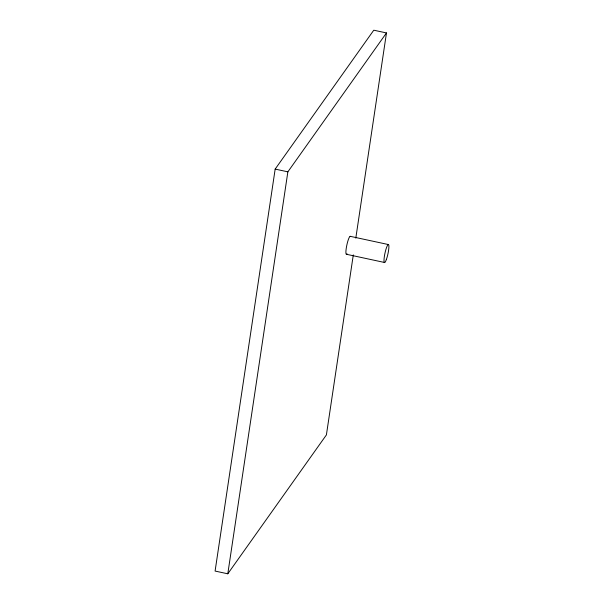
<?xml version="1.0" encoding="UTF-8"?>
<svg xmlns="http://www.w3.org/2000/svg" width="604" height="604" viewBox="0 0 604 604"><rect width="100%" height="100%" fill="white"/><g stroke="black" fill="none" stroke-linecap="round" stroke-linejoin="round"><path stroke-width="0.91" d="M355.809 238.112L386.477 32.933L373.77 30.2L275.167 169.097L215.092 571.067L227.799 573.8L326.402 434.903L353.302 254.903M227.799 573.8L287.866 171.838L386.477 32.933M275.167 169.097L287.866 171.838M350.124 236.307L388.229 244.514M346.583 254.307L384.688 262.513M347.081 253.831A9.219 1.525 -77.8 0 1 346.658 245.949A9.219 1.525 -77.8 0 1 350.501 236.451M386.401 259.426A9.219 1.525 -77.8 0 0 388.606 244.658A9.219 1.525 -77.8 0 0 384.363 256.458A9.219 1.525 -77.8 0 0 386.401 259.426"/></g></svg>
